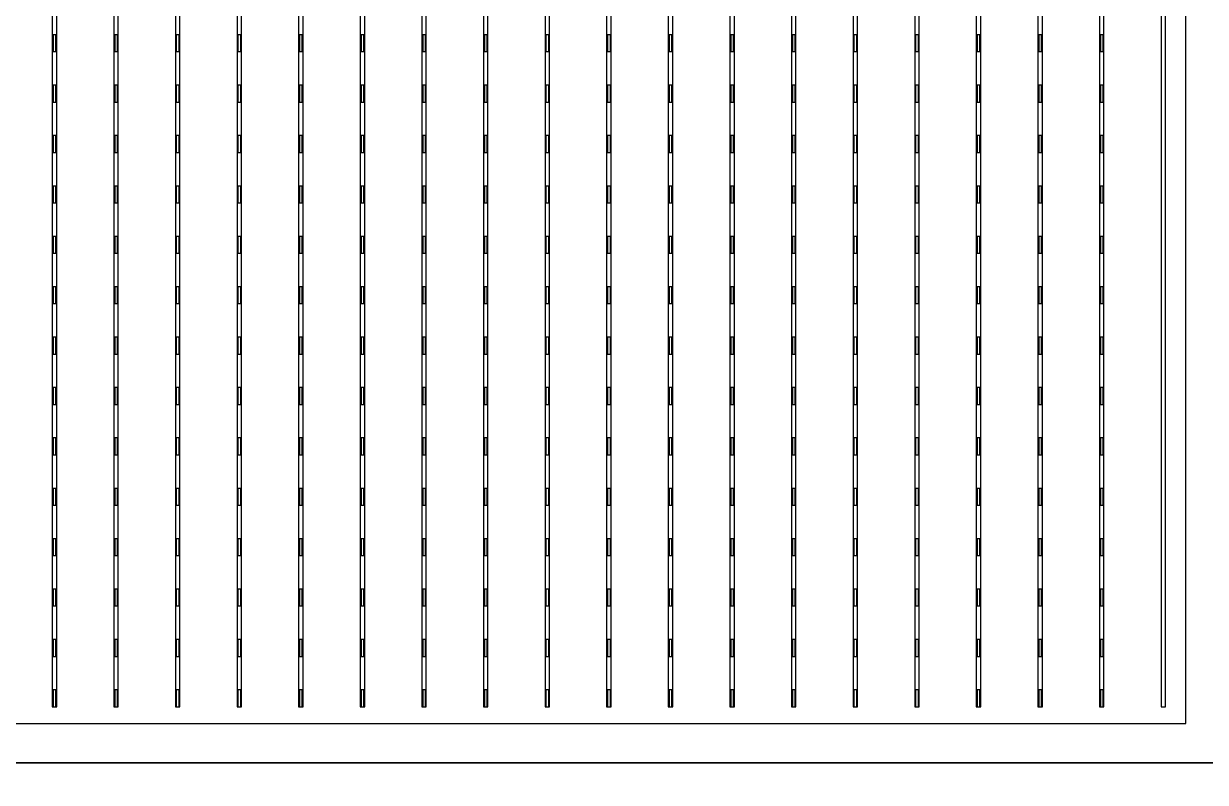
# Model space of a CAD drawing. Header units: millimetres. Extents: x -18 to 142, y -7 to 153.
# Drawn here: x 30.55 to 41.09, y 124.72 to 131.5 of the extents above; entities that cross this region are included whole.
import ezdxf

# ---------------------------------------------------------------- set-up
doc = ezdxf.new("R2010")
doc.units = ezdxf.units.MM
for name, color, linetype in [('CELLS', 5, 'Continuous'), ('CONTACT_PADS', 2, 'Continuous'), ('DICING', 4, 'Continuous'), ('FINGERS', 1, 'Continuous'), ('INSULATION', 2, 'Continuous')]:
    doc.layers.add(name, color=color, linetype=linetype)

msp = doc.modelspace()

# ---------------------------------------------------------------- linework, layer by layer
at = {"layer": 'CELLS'}
for points in [[(41.27, 124.9), (41.27, 145.8), (20.37, 145.8), (20.37, 124.9), (41.27, 124.9)], [(41.27, 104), (41.27, 124.9), (20.37, 124.9), (20.37, 104), (41.27, 104)]]:
    msp.add_lwpolyline(points, close=True, dxfattribs=at)
at = {"layer": 'CONTACT_PADS'}
for points in [[(30.833, 131.25), (30.833, 131.4), (30.808, 131.4), (30.808, 131.25), (30.833, 131.25)], [(31.383, 131.25), (31.383, 131.4), (31.358, 131.4), (31.358, 131.25), (31.383, 131.25)], [(31.933, 131.25), (31.933, 131.4), (31.908, 131.4), (31.908, 131.25), (31.933, 131.25)], [(32.483, 131.25), (32.483, 131.4), (32.458, 131.4), (32.458, 131.25), (32.483, 131.25)], [(33.033, 131.25), (33.033, 131.4), (33.008, 131.4), (33.008, 131.25), (33.033, 131.25)], [(33.583, 131.25), (33.583, 131.4), (33.558, 131.4), (33.558, 131.25), (33.583, 131.25)], [(34.133, 131.25), (34.133, 131.4), (34.108, 131.4), (34.108, 131.25), (34.133, 131.25)], [(34.683, 131.25), (34.683, 131.4), (34.658, 131.4), (34.658, 131.25), (34.683, 131.25)], [(35.233, 131.25), (35.233, 131.4), (35.208, 131.4), (35.208, 131.25), (35.233, 131.25)], [(35.783, 131.25), (35.783, 131.4), (35.758, 131.4), (35.758, 131.25), (35.783, 131.25)], [(36.333, 131.25), (36.333, 131.4), (36.308, 131.4), (36.308, 131.25), (36.333, 131.25)], [(36.883, 131.25), (36.883, 131.4), (36.858, 131.4), (36.858, 131.25), (36.883, 131.25)], [(37.433, 131.25), (37.433, 131.4), (37.408, 131.4), (37.408, 131.25), (37.433, 131.25)], [(37.983, 131.25), (37.983, 131.4), (37.958, 131.4), (37.958, 131.25), (37.983, 131.25)], [(38.533, 131.25), (38.533, 131.4), (38.508, 131.4), (38.508, 131.25), (38.533, 131.25)], [(39.083, 131.25), (39.083, 131.4), (39.058, 131.4), (39.058, 131.25), (39.083, 131.25)], [(39.633, 131.25), (39.633, 131.4), (39.608, 131.4), (39.608, 131.25), (39.633, 131.25)], [(40.183, 131.25), (40.183, 131.4), (40.158, 131.4), (40.158, 131.25), (40.183, 131.25)], [(30.833, 130.8), (30.833, 130.95), (30.808, 130.95), (30.808, 130.8), (30.833, 130.8)], [(31.383, 130.8), (31.383, 130.95), (31.358, 130.95), (31.358, 130.8), (31.383, 130.8)], [(31.933, 130.8), (31.933, 130.95), (31.908, 130.95), (31.908, 130.8), (31.933, 130.8)], [(32.483, 130.8), (32.483, 130.95), (32.458, 130.95), (32.458, 130.8), (32.483, 130.8)], [(33.033, 130.8), (33.033, 130.95), (33.008, 130.95), (33.008, 130.8), (33.033, 130.8)], [(33.583, 130.8), (33.583, 130.95), (33.558, 130.95), (33.558, 130.8), (33.583, 130.8)], [(34.133, 130.8), (34.133, 130.95), (34.108, 130.95), (34.108, 130.8), (34.133, 130.8)], [(34.683, 130.8), (34.683, 130.95), (34.658, 130.95), (34.658, 130.8), (34.683, 130.8)], [(35.233, 130.8), (35.233, 130.95), (35.208, 130.95), (35.208, 130.8), (35.233, 130.8)], [(35.783, 130.8), (35.783, 130.95), (35.758, 130.95), (35.758, 130.8), (35.783, 130.8)], [(36.333, 130.8), (36.333, 130.95), (36.308, 130.95), (36.308, 130.8), (36.333, 130.8)], [(36.883, 130.8), (36.883, 130.95), (36.858, 130.95), (36.858, 130.8), (36.883, 130.8)], [(37.433, 130.8), (37.433, 130.95), (37.408, 130.95), (37.408, 130.8), (37.433, 130.8)], [(37.983, 130.8), (37.983, 130.95), (37.958, 130.95), (37.958, 130.8), (37.983, 130.8)], [(38.533, 130.8), (38.533, 130.95), (38.508, 130.95), (38.508, 130.8), (38.533, 130.8)], [(39.083, 130.8), (39.083, 130.95), (39.058, 130.95), (39.058, 130.8), (39.083, 130.8)], [(39.633, 130.8), (39.633, 130.95), (39.608, 130.95), (39.608, 130.8), (39.633, 130.8)], [(40.183, 130.8), (40.183, 130.95), (40.158, 130.95), (40.158, 130.8), (40.183, 130.8)], [(30.833, 130.35), (30.833, 130.5), (30.808, 130.5), (30.808, 130.35), (30.833, 130.35)], [(31.383, 130.35), (31.383, 130.5), (31.358, 130.5), (31.358, 130.35), (31.383, 130.35)], [(31.933, 130.35), (31.933, 130.5), (31.908, 130.5), (31.908, 130.35), (31.933, 130.35)], [(32.483, 130.35), (32.483, 130.5), (32.458, 130.5), (32.458, 130.35), (32.483, 130.35)], [(33.033, 130.35), (33.033, 130.5), (33.008, 130.5), (33.008, 130.35), (33.033, 130.35)], [(33.583, 130.35), (33.583, 130.5), (33.558, 130.5), (33.558, 130.35), (33.583, 130.35)], [(34.133, 130.35), (34.133, 130.5), (34.108, 130.5), (34.108, 130.35), (34.133, 130.35)], [(34.683, 130.35), (34.683, 130.5), (34.658, 130.5), (34.658, 130.35), (34.683, 130.35)], [(35.233, 130.35), (35.233, 130.5), (35.208, 130.5), (35.208, 130.35), (35.233, 130.35)], [(35.783, 130.35), (35.783, 130.5), (35.758, 130.5), (35.758, 130.35), (35.783, 130.35)], [(36.333, 130.35), (36.333, 130.5), (36.308, 130.5), (36.308, 130.35), (36.333, 130.35)], [(36.883, 130.35), (36.883, 130.5), (36.858, 130.5), (36.858, 130.35), (36.883, 130.35)], [(37.433, 130.35), (37.433, 130.5), (37.408, 130.5), (37.408, 130.35), (37.433, 130.35)], [(37.983, 130.35), (37.983, 130.5), (37.958, 130.5), (37.958, 130.35), (37.983, 130.35)], [(38.533, 130.35), (38.533, 130.5), (38.508, 130.5), (38.508, 130.35), (38.533, 130.35)], [(39.083, 130.35), (39.083, 130.5), (39.058, 130.5), (39.058, 130.35), (39.083, 130.35)], [(39.633, 130.35), (39.633, 130.5), (39.608, 130.5), (39.608, 130.35), (39.633, 130.35)], [(40.183, 130.35), (40.183, 130.5), (40.158, 130.5), (40.158, 130.35), (40.183, 130.35)], [(30.833, 129.9), (30.833, 130.05), (30.808, 130.05), (30.808, 129.9), (30.833, 129.9)], [(31.383, 129.9), (31.383, 130.05), (31.358, 130.05), (31.358, 129.9), (31.383, 129.9)], [(31.933, 129.9), (31.933, 130.05), (31.908, 130.05), (31.908, 129.9), (31.933, 129.9)], [(32.483, 129.9), (32.483, 130.05), (32.458, 130.05), (32.458, 129.9), (32.483, 129.9)], [(33.033, 129.9), (33.033, 130.05), (33.008, 130.05), (33.008, 129.9), (33.033, 129.9)], [(33.583, 129.9), (33.583, 130.05), (33.558, 130.05), (33.558, 129.9), (33.583, 129.9)], [(34.133, 129.9), (34.133, 130.05), (34.108, 130.05), (34.108, 129.9), (34.133, 129.9)], [(34.683, 129.9), (34.683, 130.05), (34.658, 130.05), (34.658, 129.9), (34.683, 129.9)], [(35.233, 129.9), (35.233, 130.05), (35.208, 130.05), (35.208, 129.9), (35.233, 129.9)], [(35.783, 129.9), (35.783, 130.05), (35.758, 130.05), (35.758, 129.9), (35.783, 129.9)], [(36.333, 129.9), (36.333, 130.05), (36.308, 130.05), (36.308, 129.9), (36.333, 129.9)], [(36.883, 129.9), (36.883, 130.05), (36.858, 130.05), (36.858, 129.9), (36.883, 129.9)], [(37.433, 129.9), (37.433, 130.05), (37.408, 130.05), (37.408, 129.9), (37.433, 129.9)], [(37.983, 129.9), (37.983, 130.05), (37.958, 130.05), (37.958, 129.9), (37.983, 129.9)], [(38.533, 129.9), (38.533, 130.05), (38.508, 130.05), (38.508, 129.9), (38.533, 129.9)], [(39.083, 129.9), (39.083, 130.05), (39.058, 130.05), (39.058, 129.9), (39.083, 129.9)], [(39.633, 129.9), (39.633, 130.05), (39.608, 130.05), (39.608, 129.9), (39.633, 129.9)], [(40.183, 129.9), (40.183, 130.05), (40.158, 130.05), (40.158, 129.9), (40.183, 129.9)], [(30.833, 129.45), (30.833, 129.6), (30.808, 129.6), (30.808, 129.45), (30.833, 129.45)], [(31.383, 129.45), (31.383, 129.6), (31.358, 129.6), (31.358, 129.45), (31.383, 129.45)], [(31.933, 129.45), (31.933, 129.6), (31.908, 129.6), (31.908, 129.45), (31.933, 129.45)], [(32.483, 129.45), (32.483, 129.6), (32.458, 129.6), (32.458, 129.45), (32.483, 129.45)], [(33.033, 129.45), (33.033, 129.6), (33.008, 129.6), (33.008, 129.45), (33.033, 129.45)], [(33.583, 129.45), (33.583, 129.6), (33.558, 129.6), (33.558, 129.45), (33.583, 129.45)], [(34.133, 129.45), (34.133, 129.6), (34.108, 129.6), (34.108, 129.45), (34.133, 129.45)], [(34.683, 129.45), (34.683, 129.6), (34.658, 129.6), (34.658, 129.45), (34.683, 129.45)], [(35.233, 129.45), (35.233, 129.6), (35.208, 129.6), (35.208, 129.45), (35.233, 129.45)], [(35.783, 129.45), (35.783, 129.6), (35.758, 129.6), (35.758, 129.45), (35.783, 129.45)], [(36.333, 129.45), (36.333, 129.6), (36.308, 129.6), (36.308, 129.45), (36.333, 129.45)], [(36.883, 129.45), (36.883, 129.6), (36.858, 129.6), (36.858, 129.45), (36.883, 129.45)], [(37.433, 129.45), (37.433, 129.6), (37.408, 129.6), (37.408, 129.45), (37.433, 129.45)], [(37.983, 129.45), (37.983, 129.6), (37.958, 129.6), (37.958, 129.45), (37.983, 129.45)], [(38.533, 129.45), (38.533, 129.6), (38.508, 129.6), (38.508, 129.45), (38.533, 129.45)], [(39.083, 129.45), (39.083, 129.6), (39.058, 129.6), (39.058, 129.45), (39.083, 129.45)], [(39.633, 129.45), (39.633, 129.6), (39.608, 129.6), (39.608, 129.45), (39.633, 129.45)], [(40.183, 129.45), (40.183, 129.6), (40.158, 129.6), (40.158, 129.45), (40.183, 129.45)], [(30.833, 129), (30.833, 129.15), (30.808, 129.15), (30.808, 129), (30.833, 129)], [(31.383, 129), (31.383, 129.15), (31.358, 129.15), (31.358, 129), (31.383, 129)], [(31.933, 129), (31.933, 129.15), (31.908, 129.15), (31.908, 129), (31.933, 129)], [(32.483, 129), (32.483, 129.15), (32.458, 129.15), (32.458, 129), (32.483, 129)], [(33.033, 129), (33.033, 129.15), (33.008, 129.15), (33.008, 129), (33.033, 129)], [(33.583, 129), (33.583, 129.15), (33.558, 129.15), (33.558, 129), (33.583, 129)], [(34.133, 129), (34.133, 129.15), (34.108, 129.15), (34.108, 129), (34.133, 129)], [(34.683, 129), (34.683, 129.15), (34.658, 129.15), (34.658, 129), (34.683, 129)], [(35.233, 129), (35.233, 129.15), (35.208, 129.15), (35.208, 129), (35.233, 129)], [(35.783, 129), (35.783, 129.15), (35.758, 129.15), (35.758, 129), (35.783, 129)], [(36.333, 129), (36.333, 129.15), (36.308, 129.15), (36.308, 129), (36.333, 129)], [(36.883, 129), (36.883, 129.15), (36.858, 129.15), (36.858, 129), (36.883, 129)], [(37.433, 129), (37.433, 129.15), (37.408, 129.15), (37.408, 129), (37.433, 129)], [(37.983, 129), (37.983, 129.15), (37.958, 129.15), (37.958, 129), (37.983, 129)], [(38.533, 129), (38.533, 129.15), (38.508, 129.15), (38.508, 129), (38.533, 129)], [(39.083, 129), (39.083, 129.15), (39.058, 129.15), (39.058, 129), (39.083, 129)], [(39.633, 129), (39.633, 129.15), (39.608, 129.15), (39.608, 129), (39.633, 129)], [(40.183, 129), (40.183, 129.15), (40.158, 129.15), (40.158, 129), (40.183, 129)], [(30.833, 128.55), (30.833, 128.7), (30.808, 128.7), (30.808, 128.55), (30.833, 128.55)], [(31.383, 128.55), (31.383, 128.7), (31.358, 128.7), (31.358, 128.55), (31.383, 128.55)], [(31.933, 128.55), (31.933, 128.7), (31.908, 128.7), (31.908, 128.55), (31.933, 128.55)], [(32.483, 128.55), (32.483, 128.7), (32.458, 128.7), (32.458, 128.55), (32.483, 128.55)], [(33.033, 128.55), (33.033, 128.7), (33.008, 128.7), (33.008, 128.55), (33.033, 128.55)], [(33.583, 128.55), (33.583, 128.7), (33.558, 128.7), (33.558, 128.55), (33.583, 128.55)], [(34.133, 128.55), (34.133, 128.7), (34.108, 128.7), (34.108, 128.55), (34.133, 128.55)], [(34.683, 128.55), (34.683, 128.7), (34.658, 128.7), (34.658, 128.55), (34.683, 128.55)], [(35.233, 128.55), (35.233, 128.7), (35.208, 128.7), (35.208, 128.55), (35.233, 128.55)], [(35.783, 128.55), (35.783, 128.7), (35.758, 128.7), (35.758, 128.55), (35.783, 128.55)], [(36.333, 128.55), (36.333, 128.7), (36.308, 128.7), (36.308, 128.55), (36.333, 128.55)], [(36.883, 128.55), (36.883, 128.7), (36.858, 128.7), (36.858, 128.55), (36.883, 128.55)], [(37.433, 128.55), (37.433, 128.7), (37.408, 128.7), (37.408, 128.55), (37.433, 128.55)], [(37.983, 128.55), (37.983, 128.7), (37.958, 128.7), (37.958, 128.55), (37.983, 128.55)], [(38.533, 128.55), (38.533, 128.7), (38.508, 128.7), (38.508, 128.55), (38.533, 128.55)], [(39.083, 128.55), (39.083, 128.7), (39.058, 128.7), (39.058, 128.55), (39.083, 128.55)], [(39.633, 128.55), (39.633, 128.7), (39.608, 128.7), (39.608, 128.55), (39.633, 128.55)], [(40.183, 128.55), (40.183, 128.7), (40.158, 128.7), (40.158, 128.55), (40.183, 128.55)], [(30.833, 128.1), (30.833, 128.25), (30.808, 128.25), (30.808, 128.1), (30.833, 128.1)], [(31.383, 128.1), (31.383, 128.25), (31.358, 128.25), (31.358, 128.1), (31.383, 128.1)], [(31.933, 128.1), (31.933, 128.25), (31.908, 128.25), (31.908, 128.1), (31.933, 128.1)], [(32.483, 128.1), (32.483, 128.25), (32.458, 128.25), (32.458, 128.1), (32.483, 128.1)], [(33.033, 128.1), (33.033, 128.25), (33.008, 128.25), (33.008, 128.1), (33.033, 128.1)], [(33.583, 128.1), (33.583, 128.25), (33.558, 128.25), (33.558, 128.1), (33.583, 128.1)], [(34.133, 128.1), (34.133, 128.25), (34.108, 128.25), (34.108, 128.1), (34.133, 128.1)], [(34.683, 128.1), (34.683, 128.25), (34.658, 128.25), (34.658, 128.1), (34.683, 128.1)], [(35.233, 128.1), (35.233, 128.25), (35.208, 128.25), (35.208, 128.1), (35.233, 128.1)], [(35.783, 128.1), (35.783, 128.25), (35.758, 128.25), (35.758, 128.1), (35.783, 128.1)], [(36.333, 128.1), (36.333, 128.25), (36.308, 128.25), (36.308, 128.1), (36.333, 128.1)], [(36.883, 128.1), (36.883, 128.25), (36.858, 128.25), (36.858, 128.1), (36.883, 128.1)], [(37.433, 128.1), (37.433, 128.25), (37.408, 128.25), (37.408, 128.1), (37.433, 128.1)], [(37.983, 128.1), (37.983, 128.25), (37.958, 128.25), (37.958, 128.1), (37.983, 128.1)], [(38.533, 128.1), (38.533, 128.25), (38.508, 128.25), (38.508, 128.1), (38.533, 128.1)], [(39.083, 128.1), (39.083, 128.25), (39.058, 128.25), (39.058, 128.1), (39.083, 128.1)], [(39.633, 128.1), (39.633, 128.25), (39.608, 128.25), (39.608, 128.1), (39.633, 128.1)], [(40.183, 128.1), (40.183, 128.25), (40.158, 128.25), (40.158, 128.1), (40.183, 128.1)], [(30.833, 127.65), (30.833, 127.8), (30.808, 127.8), (30.808, 127.65), (30.833, 127.65)], [(31.383, 127.65), (31.383, 127.8), (31.358, 127.8), (31.358, 127.65), (31.383, 127.65)], [(31.933, 127.65), (31.933, 127.8), (31.908, 127.8), (31.908, 127.65), (31.933, 127.65)], [(32.483, 127.65), (32.483, 127.8), (32.458, 127.8), (32.458, 127.65), (32.483, 127.65)], [(33.033, 127.65), (33.033, 127.8), (33.008, 127.8), (33.008, 127.65), (33.033, 127.65)], [(33.583, 127.65), (33.583, 127.8), (33.558, 127.8), (33.558, 127.65), (33.583, 127.65)], [(34.133, 127.65), (34.133, 127.8), (34.108, 127.8), (34.108, 127.65), (34.133, 127.65)], [(34.683, 127.65), (34.683, 127.8), (34.658, 127.8), (34.658, 127.65), (34.683, 127.65)], [(35.233, 127.65), (35.233, 127.8), (35.208, 127.8), (35.208, 127.65), (35.233, 127.65)], [(35.783, 127.65), (35.783, 127.8), (35.758, 127.8), (35.758, 127.65), (35.783, 127.65)], [(36.333, 127.65), (36.333, 127.8), (36.308, 127.8), (36.308, 127.65), (36.333, 127.65)], [(36.883, 127.65), (36.883, 127.8), (36.858, 127.8), (36.858, 127.65), (36.883, 127.65)], [(37.433, 127.65), (37.433, 127.8), (37.408, 127.8), (37.408, 127.65), (37.433, 127.65)], [(37.983, 127.65), (37.983, 127.8), (37.958, 127.8), (37.958, 127.65), (37.983, 127.65)], [(38.533, 127.65), (38.533, 127.8), (38.508, 127.8), (38.508, 127.65), (38.533, 127.65)], [(39.083, 127.65), (39.083, 127.8), (39.058, 127.8), (39.058, 127.65), (39.083, 127.65)], [(39.633, 127.65), (39.633, 127.8), (39.608, 127.8), (39.608, 127.65), (39.633, 127.65)], [(40.183, 127.65), (40.183, 127.8), (40.158, 127.8), (40.158, 127.65), (40.183, 127.65)], [(30.833, 127.2), (30.833, 127.35), (30.808, 127.35), (30.808, 127.2), (30.833, 127.2)], [(31.383, 127.2), (31.383, 127.35), (31.358, 127.35), (31.358, 127.2), (31.383, 127.2)], [(31.933, 127.2), (31.933, 127.35), (31.908, 127.35), (31.908, 127.2), (31.933, 127.2)], [(32.483, 127.2), (32.483, 127.35), (32.458, 127.35), (32.458, 127.2), (32.483, 127.2)], [(33.033, 127.2), (33.033, 127.35), (33.008, 127.35), (33.008, 127.2), (33.033, 127.2)], [(33.583, 127.2), (33.583, 127.35), (33.558, 127.35), (33.558, 127.2), (33.583, 127.2)], [(34.133, 127.2), (34.133, 127.35), (34.108, 127.35), (34.108, 127.2), (34.133, 127.2)], [(34.683, 127.2), (34.683, 127.35), (34.658, 127.35), (34.658, 127.2), (34.683, 127.2)], [(35.233, 127.2), (35.233, 127.35), (35.208, 127.35), (35.208, 127.2), (35.233, 127.2)], [(35.783, 127.2), (35.783, 127.35), (35.758, 127.35), (35.758, 127.2), (35.783, 127.2)], [(36.333, 127.2), (36.333, 127.35), (36.308, 127.35), (36.308, 127.2), (36.333, 127.2)], [(36.883, 127.2), (36.883, 127.35), (36.858, 127.35), (36.858, 127.2), (36.883, 127.2)], [(37.433, 127.2), (37.433, 127.35), (37.408, 127.35), (37.408, 127.2), (37.433, 127.2)], [(37.983, 127.2), (37.983, 127.35), (37.958, 127.35), (37.958, 127.2), (37.983, 127.2)], [(38.533, 127.2), (38.533, 127.35), (38.508, 127.35), (38.508, 127.2), (38.533, 127.2)], [(39.083, 127.2), (39.083, 127.35), (39.058, 127.35), (39.058, 127.2), (39.083, 127.2)], [(39.633, 127.2), (39.633, 127.35), (39.608, 127.35), (39.608, 127.2), (39.633, 127.2)], [(40.183, 127.2), (40.183, 127.35), (40.158, 127.35), (40.158, 127.2), (40.183, 127.2)], [(30.833, 126.75), (30.833, 126.9), (30.808, 126.9), (30.808, 126.75), (30.833, 126.75)], [(31.383, 126.75), (31.383, 126.9), (31.358, 126.9), (31.358, 126.75), (31.383, 126.75)], [(31.933, 126.75), (31.933, 126.9), (31.908, 126.9), (31.908, 126.75), (31.933, 126.75)], [(32.483, 126.75), (32.483, 126.9), (32.458, 126.9), (32.458, 126.75), (32.483, 126.75)], [(33.033, 126.75), (33.033, 126.9), (33.008, 126.9), (33.008, 126.75), (33.033, 126.75)], [(33.583, 126.75), (33.583, 126.9), (33.558, 126.9), (33.558, 126.75), (33.583, 126.75)], [(34.133, 126.75), (34.133, 126.9), (34.108, 126.9), (34.108, 126.75), (34.133, 126.75)], [(34.683, 126.75), (34.683, 126.9), (34.658, 126.9), (34.658, 126.75), (34.683, 126.75)], [(35.233, 126.75), (35.233, 126.9), (35.208, 126.9), (35.208, 126.75), (35.233, 126.75)], [(35.783, 126.75), (35.783, 126.9), (35.758, 126.9), (35.758, 126.75), (35.783, 126.75)], [(36.333, 126.75), (36.333, 126.9), (36.308, 126.9), (36.308, 126.75), (36.333, 126.75)], [(36.883, 126.75), (36.883, 126.9), (36.858, 126.9), (36.858, 126.75), (36.883, 126.75)], [(37.433, 126.75), (37.433, 126.9), (37.408, 126.9), (37.408, 126.75), (37.433, 126.75)], [(37.983, 126.75), (37.983, 126.9), (37.958, 126.9), (37.958, 126.75), (37.983, 126.75)], [(38.533, 126.75), (38.533, 126.9), (38.508, 126.9), (38.508, 126.75), (38.533, 126.75)], [(39.083, 126.75), (39.083, 126.9), (39.058, 126.9), (39.058, 126.75), (39.083, 126.75)], [(39.633, 126.75), (39.633, 126.9), (39.608, 126.9), (39.608, 126.75), (39.633, 126.75)], [(40.183, 126.75), (40.183, 126.9), (40.158, 126.9), (40.158, 126.75), (40.183, 126.75)], [(30.833, 126.3), (30.833, 126.45), (30.808, 126.45), (30.808, 126.3), (30.833, 126.3)], [(31.383, 126.3), (31.383, 126.45), (31.358, 126.45), (31.358, 126.3), (31.383, 126.3)], [(31.933, 126.3), (31.933, 126.45), (31.908, 126.45), (31.908, 126.3), (31.933, 126.3)], [(32.483, 126.3), (32.483, 126.45), (32.458, 126.45), (32.458, 126.3), (32.483, 126.3)], [(33.033, 126.3), (33.033, 126.45), (33.008, 126.45), (33.008, 126.3), (33.033, 126.3)], [(33.583, 126.3), (33.583, 126.45), (33.558, 126.45), (33.558, 126.3), (33.583, 126.3)], [(34.133, 126.3), (34.133, 126.45), (34.108, 126.45), (34.108, 126.3), (34.133, 126.3)], [(34.683, 126.3), (34.683, 126.45), (34.658, 126.45), (34.658, 126.3), (34.683, 126.3)], [(35.233, 126.3), (35.233, 126.45), (35.208, 126.45), (35.208, 126.3), (35.233, 126.3)], [(35.783, 126.3), (35.783, 126.45), (35.758, 126.45), (35.758, 126.3), (35.783, 126.3)], [(36.333, 126.3), (36.333, 126.45), (36.308, 126.45), (36.308, 126.3), (36.333, 126.3)], [(36.883, 126.3), (36.883, 126.45), (36.858, 126.45), (36.858, 126.3), (36.883, 126.3)], [(37.433, 126.3), (37.433, 126.45), (37.408, 126.45), (37.408, 126.3), (37.433, 126.3)], [(37.983, 126.3), (37.983, 126.45), (37.958, 126.45), (37.958, 126.3), (37.983, 126.3)], [(38.533, 126.3), (38.533, 126.45), (38.508, 126.45), (38.508, 126.3), (38.533, 126.3)], [(39.083, 126.3), (39.083, 126.45), (39.058, 126.45), (39.058, 126.3), (39.083, 126.3)], [(39.633, 126.3), (39.633, 126.45), (39.608, 126.45), (39.608, 126.3), (39.633, 126.3)], [(40.183, 126.3), (40.183, 126.45), (40.158, 126.45), (40.158, 126.3), (40.183, 126.3)], [(30.833, 125.85), (30.833, 126), (30.808, 126), (30.808, 125.85), (30.833, 125.85)], [(31.383, 125.85), (31.383, 126), (31.358, 126), (31.358, 125.85), (31.383, 125.85)], [(31.933, 125.85), (31.933, 126), (31.908, 126), (31.908, 125.85), (31.933, 125.85)], [(32.483, 125.85), (32.483, 126), (32.458, 126), (32.458, 125.85), (32.483, 125.85)], [(33.033, 125.85), (33.033, 126), (33.008, 126), (33.008, 125.85), (33.033, 125.85)], [(33.583, 125.85), (33.583, 126), (33.558, 126), (33.558, 125.85), (33.583, 125.85)], [(34.133, 125.85), (34.133, 126), (34.108, 126), (34.108, 125.85), (34.133, 125.85)], [(34.683, 125.85), (34.683, 126), (34.658, 126), (34.658, 125.85), (34.683, 125.85)], [(35.233, 125.85), (35.233, 126), (35.208, 126), (35.208, 125.85), (35.233, 125.85)], [(35.783, 125.85), (35.783, 126), (35.758, 126), (35.758, 125.85), (35.783, 125.85)], [(36.333, 125.85), (36.333, 126), (36.308, 126), (36.308, 125.85), (36.333, 125.85)], [(36.883, 125.85), (36.883, 126), (36.858, 126), (36.858, 125.85), (36.883, 125.85)], [(37.433, 125.85), (37.433, 126), (37.408, 126), (37.408, 125.85), (37.433, 125.85)], [(37.983, 125.85), (37.983, 126), (37.958, 126), (37.958, 125.85), (37.983, 125.85)], [(38.533, 125.85), (38.533, 126), (38.508, 126), (38.508, 125.85), (38.533, 125.85)], [(39.083, 125.85), (39.083, 126), (39.058, 126), (39.058, 125.85), (39.083, 125.85)], [(39.633, 125.85), (39.633, 126), (39.608, 126), (39.608, 125.85), (39.633, 125.85)], [(40.183, 125.85), (40.183, 126), (40.158, 126), (40.158, 125.85), (40.183, 125.85)], [(30.833, 125.4), (30.833, 125.55), (30.808, 125.55), (30.808, 125.4), (30.833, 125.4)], [(31.383, 125.4), (31.383, 125.55), (31.358, 125.55), (31.358, 125.4), (31.383, 125.4)], [(31.933, 125.4), (31.933, 125.55), (31.908, 125.55), (31.908, 125.4), (31.933, 125.4)], [(32.483, 125.4), (32.483, 125.55), (32.458, 125.55), (32.458, 125.4), (32.483, 125.4)], [(33.033, 125.4), (33.033, 125.55), (33.008, 125.55), (33.008, 125.4), (33.033, 125.4)], [(33.583, 125.4), (33.583, 125.55), (33.558, 125.55), (33.558, 125.4), (33.583, 125.4)], [(34.133, 125.4), (34.133, 125.55), (34.108, 125.55), (34.108, 125.4), (34.133, 125.4)], [(34.683, 125.4), (34.683, 125.55), (34.658, 125.55), (34.658, 125.4), (34.683, 125.4)], [(35.233, 125.4), (35.233, 125.55), (35.208, 125.55), (35.208, 125.4), (35.233, 125.4)], [(35.783, 125.4), (35.783, 125.55), (35.758, 125.55), (35.758, 125.4), (35.783, 125.4)], [(36.333, 125.4), (36.333, 125.55), (36.308, 125.55), (36.308, 125.4), (36.333, 125.4)], [(36.883, 125.4), (36.883, 125.55), (36.858, 125.55), (36.858, 125.4), (36.883, 125.4)], [(37.433, 125.4), (37.433, 125.55), (37.408, 125.55), (37.408, 125.4), (37.433, 125.4)], [(37.983, 125.4), (37.983, 125.55), (37.958, 125.55), (37.958, 125.4), (37.983, 125.4)], [(38.533, 125.4), (38.533, 125.55), (38.508, 125.55), (38.508, 125.4), (38.533, 125.4)], [(39.083, 125.4), (39.083, 125.55), (39.058, 125.55), (39.058, 125.4), (39.083, 125.4)], [(39.633, 125.4), (39.633, 125.55), (39.608, 125.55), (39.608, 125.4), (39.633, 125.4)], [(40.183, 125.4), (40.183, 125.55), (40.158, 125.55), (40.158, 125.4), (40.183, 125.4)]]:
    msp.add_lwpolyline(points, close=True, dxfattribs=at)
at = {"layer": 'DICING'}
msp.add_line((-17.83, 124.9), (142.17, 124.9), dxfattribs=at)
msp.add_line((-17.83, 124.9), (142.17, 124.9), dxfattribs=at)
msp.add_line((-17.83, 124.9), (142.17, 124.9), dxfattribs=at)
msp.add_line((-17.83, 124.9), (142.17, 124.9), dxfattribs=at)
msp.add_line((-17.83, 124.9), (142.17, 124.9), dxfattribs=at)
msp.add_line((-17.83, 124.9), (142.17, 124.9), dxfattribs=at)
msp.add_line((-17.83, 124.9), (142.17, 124.9), dxfattribs=at)
msp.add_line((-17.83, 124.9), (142.17, 124.9), dxfattribs=at)
msp.add_line((-17.83, 124.9), (142.17, 124.9), dxfattribs=at)
msp.add_line((-17.83, 124.9), (142.17, 124.9), dxfattribs=at)
msp.add_line((-17.83, 124.9), (142.17, 124.9), dxfattribs=at)
msp.add_line((-17.83, 124.9), (142.17, 124.9), dxfattribs=at)
msp.add_line((-17.83, 124.9), (142.17, 124.9), dxfattribs=at)
msp.add_line((-17.83, 124.9), (142.17, 124.9), dxfattribs=at)
msp.add_line((-17.83, 124.9), (142.17, 124.9), dxfattribs=at)
msp.add_line((-17.83, 124.9), (142.17, 124.9), dxfattribs=at)
msp.add_line((-17.83, 124.9), (142.17, 124.9), dxfattribs=at)
msp.add_line((-17.83, 124.9), (142.17, 124.9), dxfattribs=at)
at = {"layer": 'FINGERS'}
for points in [[(30.84, 125.4), (30.84, 145.3), (30.8, 145.3), (30.8, 125.4), (30.84, 125.4)], [(31.39, 125.4), (31.39, 145.3), (31.35, 145.3), (31.35, 125.4), (31.39, 125.4)], [(31.94, 125.4), (31.94, 145.3), (31.9, 145.3), (31.9, 125.4), (31.94, 125.4)], [(32.49, 125.4), (32.49, 145.3), (32.45, 145.3), (32.45, 125.4), (32.49, 125.4)], [(33.04, 125.4), (33.04, 145.3), (33, 145.3), (33, 125.4), (33.04, 125.4)], [(33.59, 125.4), (33.59, 145.3), (33.55, 145.3), (33.55, 125.4), (33.59, 125.4)], [(34.14, 125.4), (34.14, 145.3), (34.1, 145.3), (34.1, 125.4), (34.14, 125.4)], [(34.69, 125.4), (34.69, 145.3), (34.65, 145.3), (34.65, 125.4), (34.69, 125.4)], [(35.24, 125.4), (35.24, 145.3), (35.2, 145.3), (35.2, 125.4), (35.24, 125.4)], [(35.79, 125.4), (35.79, 145.3), (35.75, 145.3), (35.75, 125.4), (35.79, 125.4)], [(36.34, 125.4), (36.34, 145.3), (36.3, 145.3), (36.3, 125.4), (36.34, 125.4)], [(36.89, 125.4), (36.89, 145.3), (36.85, 145.3), (36.85, 125.4), (36.89, 125.4)], [(37.44, 125.4), (37.44, 145.3), (37.4, 145.3), (37.4, 125.4), (37.44, 125.4)], [(37.99, 125.4), (37.99, 145.3), (37.95, 145.3), (37.95, 125.4), (37.99, 125.4)], [(38.54, 125.4), (38.54, 145.3), (38.5, 145.3), (38.5, 125.4), (38.54, 125.4)], [(39.09, 125.4), (39.09, 145.3), (39.05, 145.3), (39.05, 125.4), (39.09, 125.4)], [(39.64, 125.4), (39.64, 145.3), (39.6, 145.3), (39.6, 125.4), (39.64, 125.4)], [(40.19, 125.4), (40.19, 145.3), (40.15, 145.3), (40.15, 125.4), (40.19, 125.4)], [(40.74, 125.4), (40.74, 145.3), (40.7, 145.3), (40.7, 125.4), (40.74, 125.4)]]:
    msp.add_lwpolyline(points, close=True, dxfattribs=at)
at = {"layer": 'INSULATION'}
msp.add_lwpolyline([(40.92, 125.25), (40.92, 145.45), (20.72, 145.45), (20.72, 125.25), (40.92, 125.25)], close=True, dxfattribs=at)

doc.saveas('drawing.dxf')
